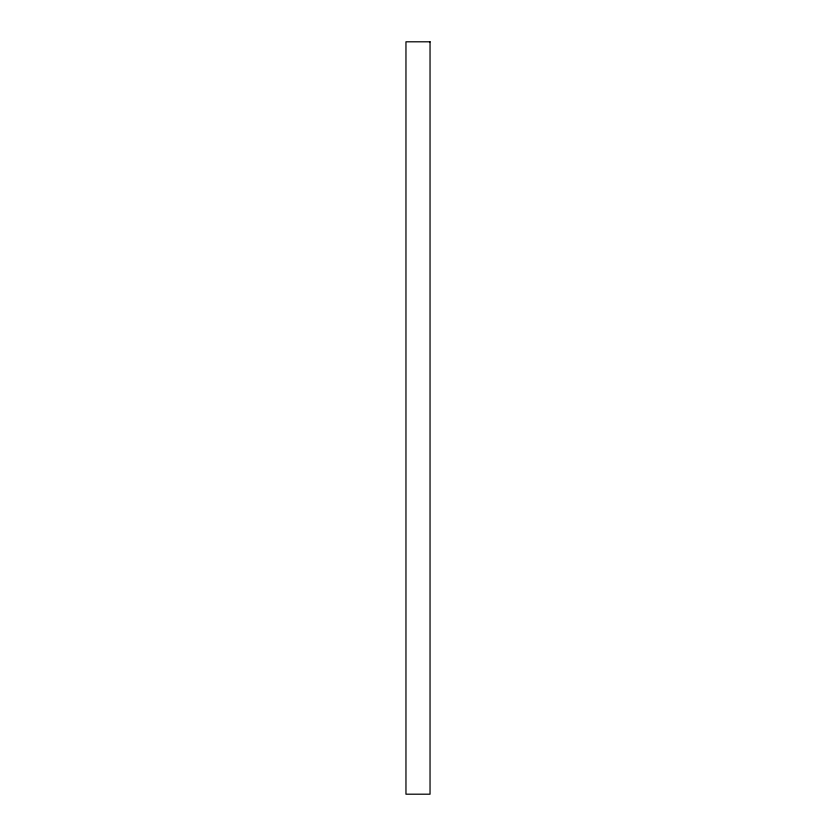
<?xml version="1.0" encoding="UTF-8"?>
<svg xmlns="http://www.w3.org/2000/svg" width="836" height="836" viewBox="0 0 836 836"><rect width="100%" height="100%" fill="white"/><g stroke="black" fill="none" stroke-linecap="round" stroke-linejoin="round"><path stroke-width="1.25" d="M430.038 41.8L405.962 41.8L405.962 794.2L430.038 794.2L430.038 41.8"/></g></svg>
